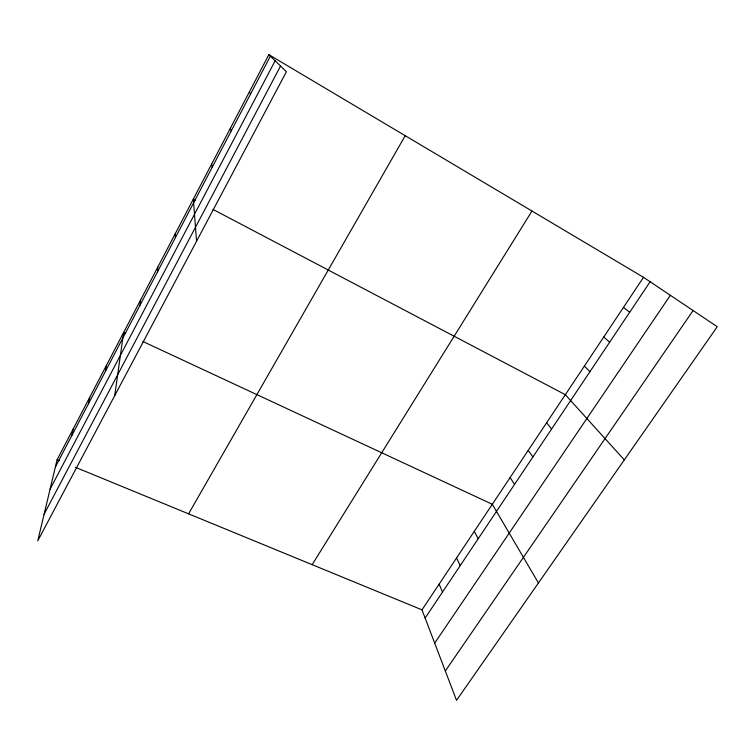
<?xml version="1.0" encoding="UTF-8"?>
<svg xmlns="http://www.w3.org/2000/svg" width="755" height="755" viewBox="0 0 755 755"><rect width="100%" height="100%" fill="white"/><g stroke="black" fill="none" stroke-linecap="round" stroke-linejoin="round"><path stroke-width="1.13" d="M175.396 237.636L175.396 233.427M157.521 271.791L157.795 267.1M140.005 305.275L140.534 300.131M114.741 395.601L123.603 332.521L125.736 333.521M105.455 371.281L106.493 365.26M88.439 403.802L89.713 397.366M71.744 435.701L73.244 428.859M57.097 459.757L37.75 540.863L286.39 71.734L268.846 54.653L57.097 459.757L59.249 460.644M55.37 466.986L270.384 56.144M50.075 489.183L275.131 60.768M44.111 514.193L280.539 66.034M188.59 513.844L405.218 135.692M312.155 564.674L531.973 211.022M421.988 609.851L643.524 277.321L717.25 326.717L456.52 700.347L421.988 609.851L75.387 467.279M425.122 618.062L650.121 281.738M434.682 643.109L670.355 295.299M445.318 670.997L693.09 310.531M142.799 341.468L492.317 504.293L538.438 582.964M195.413 200.179L193.346 199.094L196.555 241.232M212.976 209.409L565.325 394.695L624.309 459.899M268.846 54.653L643.524 277.321M623.46 307.436L629.717 312.24M603.745 337.032L609.672 342.204M584.37 366.118L589.985 371.639M546.611 422.791L551.612 428.991M528.207 450.414L532.926 456.926M510.106 477.575L514.551 484.389M249.395 91.865L250.594 93.95M474.291 531.35L478.179 538.749M456.558 557.954L460.191 565.637M439.127 584.125L442.505 592.071M230.332 128.331L231.219 130.974M211.655 164.061L212.23 167.251"/></g></svg>
